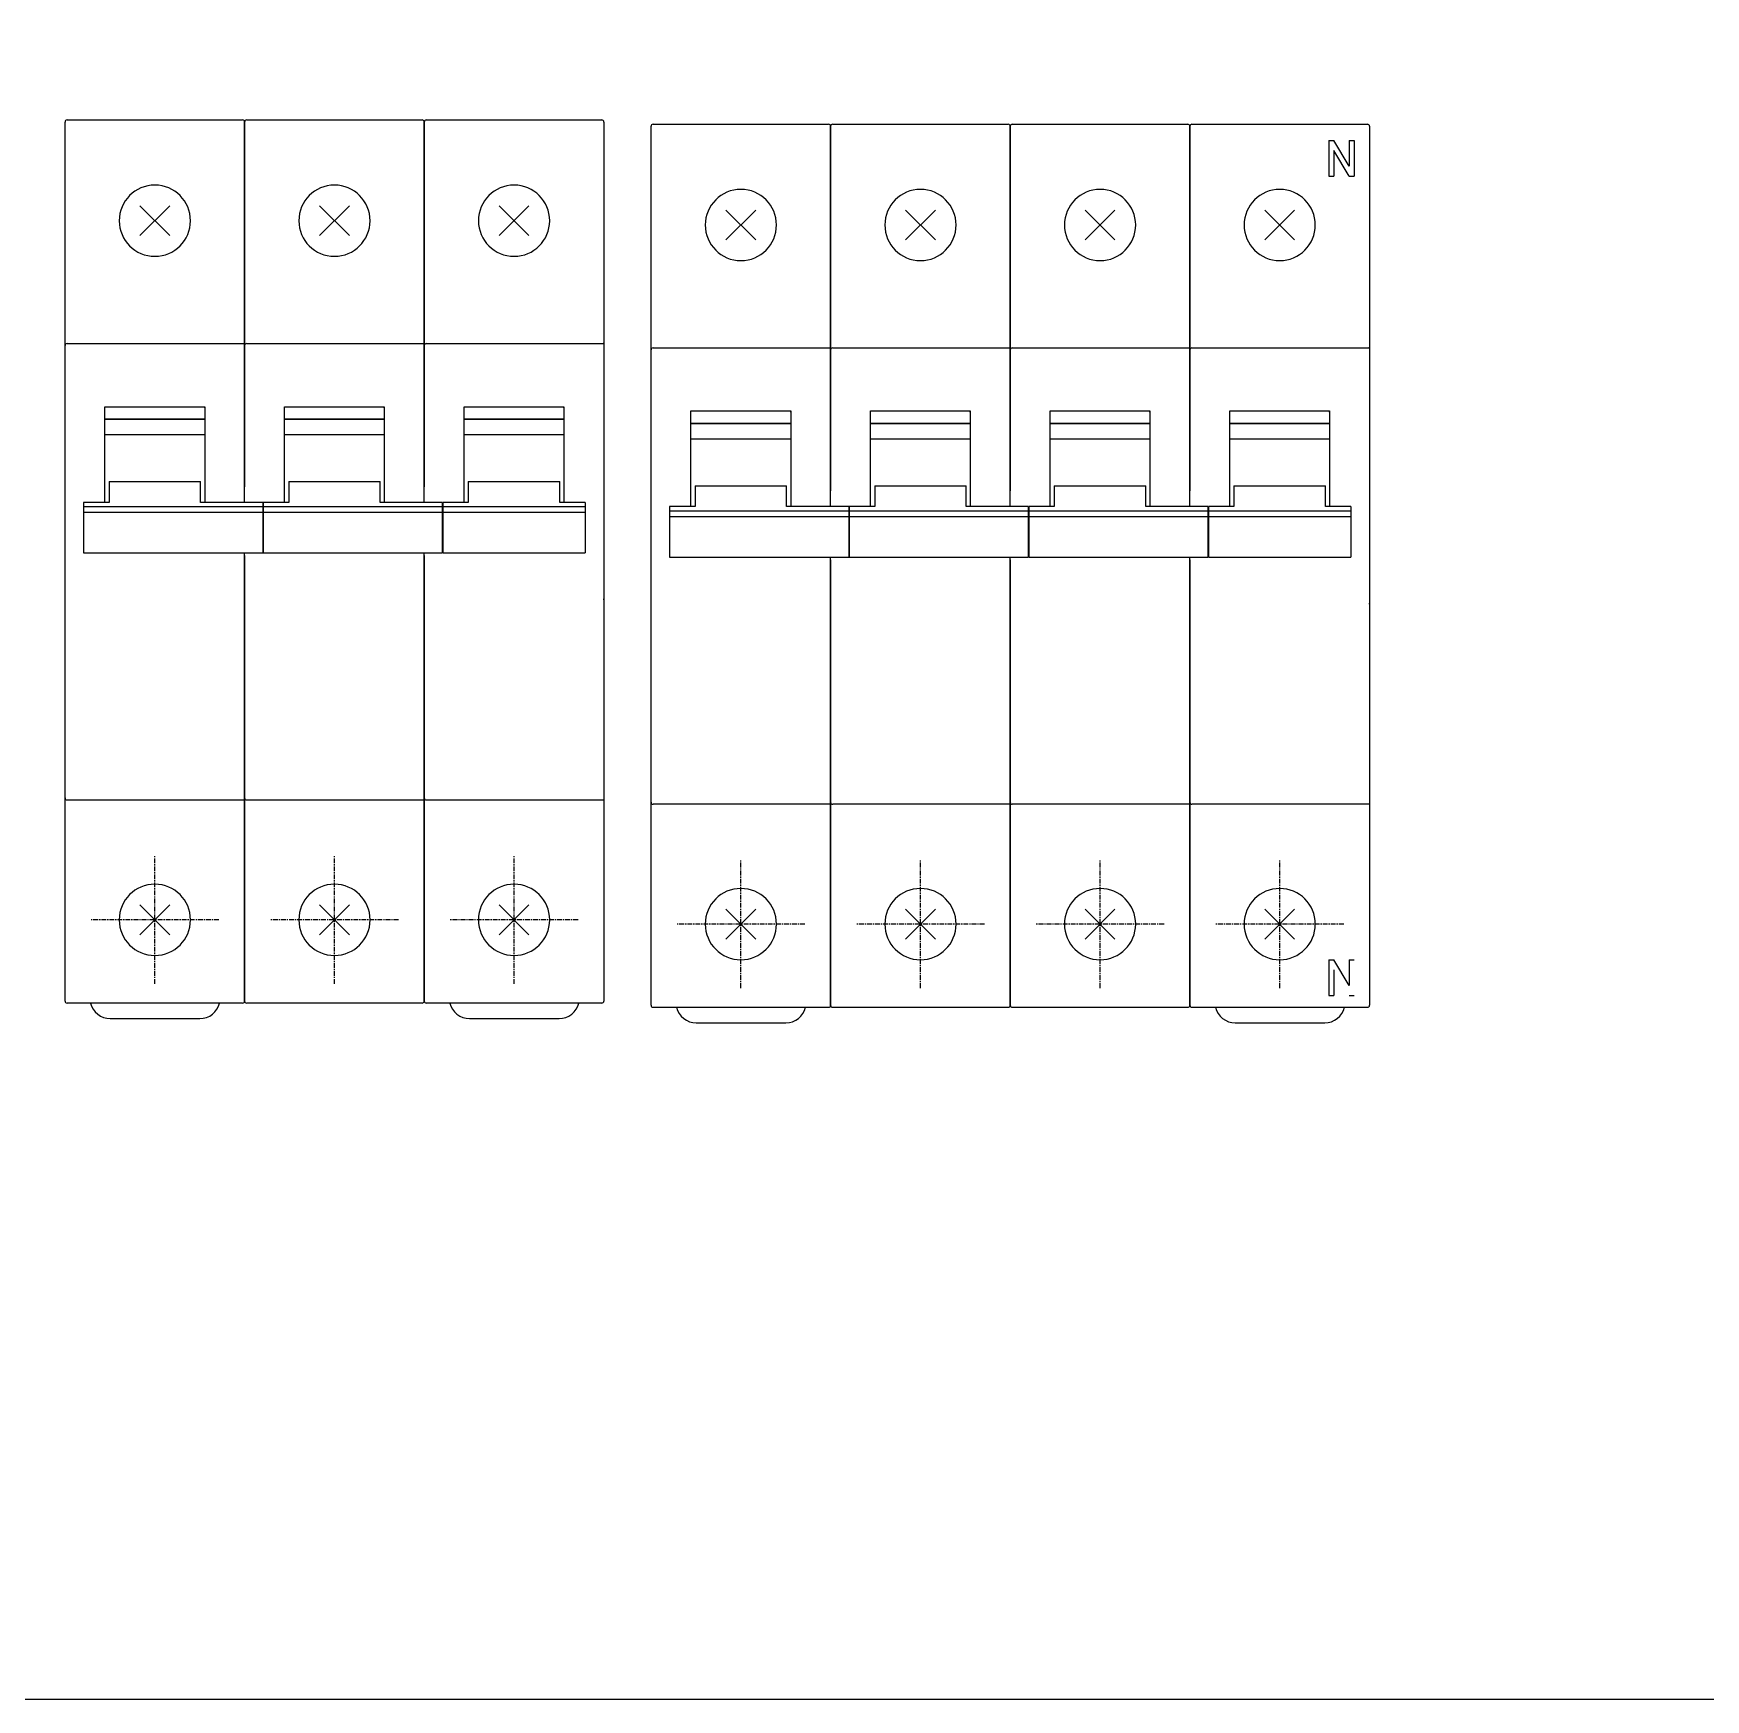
# Model space of a CAD drawing. Header units: inches. Extents: x 57 to 2760, y -193 to 2149.
# Drawn here: x 825.6 to 989.9, y 95.3 to 259 of the extents above; entities that cross this region are included whole.
import ezdxf

# ---------------------------------------------------------------- set-up
doc = ezdxf.new("R2010")
doc.units = ezdxf.units.IN
doc.header["$MEASUREMENT"] = 0
doc.set_wipeout_variables(frame=1)
doc.linetypes.add('CENTERLINE', pattern=[30, 12, -1.5, 3, -1.5, 12])

# ---------------------------------------------------------------- blocks, each defined once
blk = doc.blocks.new('MITSUBISHI_BH-D6 3P')
at = {"linetype": 'Continuous'}
for p, q in [((113, -1147.5), (336.6, -1147.5)), ((1009.6, -1147.5), (1233.2, -1147.5))]:
    blk.add_line(p, q, dxfattribs=at)
blk.add_wipeout([(0, 1090.2), (1339.8, 1095.3), (1339.8, -1108.8), (0, -1108.8)])
for p, q in [((0, 1044.5), (0, 1090.2)), ((5.1, 1095.3), (224.2, 1095.3)), ((224.2, 1095.3), (443.2, 1095.3)), ((448.3, 1090.2), (448.3, 1044.5)), ((448.3, 1044.5), (448.3, 1090.2)), ((453.4, 1095.3), (672.5, 1095.3)), ((672.5, 1095.3), (891.5, 1095.3)), ((896.6, 1090.2), (896.6, 1044.5)), ((896.6, 1044.5), (896.6, 1090.2)), ((901.7, 1095.3), (1120.8, 1095.3)), ((1120.8, 1095.3), (1339.8, 1095.3)), ((1344.9, 1090.2), (1344.9, 1044.5)), ((0, 532.1), (0, 1044.5)), ((448.3, 1044.5), (448.3, 537.2)), ((448.3, 532.1), (448.3, 1044.5)), ((896.6, 1044.5), (896.6, 537.2)), ((896.6, 532.1), (896.6, 1044.5)), ((1344.9, 1044.5), (1344.9, 537.2)), ((186.9, 881.1), (261.4, 806.6)), ((186.9, 806.6), (261.4, 881.1)), ((635.2, 881.1), (709.7, 806.6)), ((635.2, 806.6), (709.7, 881.1)), ((1083.5, 881.1), (1158, 806.6)), ((1083.5, 806.6), (1158, 881.1)), ((0, 515.8), (0, 532.1)), ((0, 270.3), (0, 515.8)), ((5.1, 537.2), (446.4, 537.2)), ((448.3, 537.2), (446.4, 537.2)), ((448.3, 537.2), (448.3, 509.2)), ((448.3, 515.8), (448.3, 532.1)), ((448.3, 270.3), (448.3, 515.8)), ((448.3, 509.2), (448.3, 501.1)), ((448.3, 501.1), (448.3, 377.1)), ((453.4, 537.2), (894.7, 537.2)), ((896.6, 537.2), (894.7, 537.2)), ((896.6, 537.2), (896.6, 509.2)), ((896.6, 515.8), (896.6, 532.1)), ((896.6, 270.3), (896.6, 515.8)), ((896.6, 509.2), (896.6, 501.1)), ((896.6, 501.1), (896.6, 377.1)), ((901.7, 537.2), (1343, 537.2)), ((1344.9, 537.2), (1343, 537.2)), ((1344.9, 537.2), (1344.9, 509.2)), ((1344.9, 509.2), (1344.9, 501.1)), ((1344.9, 501.1), (1344.9, 377.1)), ((99.7, 272.2), (99.7, 379.7)), ((99.7, 379.7), (348.6, 379.7)), ((348.6, 377.1), (348.6, 379.7)), ((348.6, 379.7), (348.6, 272.2)), ((448.3, 377.1), (448.3, 270.3)), ((548, 272.2), (548, 379.7)), ((548, 379.7), (796.9, 379.7)), ((796.9, 377.1), (796.9, 379.7)), ((796.9, 379.7), (796.9, 272.2)), ((896.6, 377.1), (896.6, 270.3)), ((996.3, 272.2), (996.3, 379.7)), ((996.3, 379.7), (1245.2, 379.7)), ((1245.2, 377.1), (1245.2, 379.7)), ((1245.2, 379.7), (1245.2, 272.2)), ((1344.9, 377.1), (1344.9, 270.3)), ((99.7, 349.5), (348.6, 349.5)), ((99.7, 348.2), (348.6, 348.2)), ((548, 349.5), (796.9, 349.5)), ((548, 348.2), (796.9, 348.2)), ((996.3, 349.5), (1245.2, 349.5)), ((996.3, 348.2), (1245.2, 348.2)), ((348.6, 309.3), (99.7, 309.3)), ((796.9, 309.3), (548, 309.3)), ((1245.2, 309.3), (996.3, 309.3)), ((0, 180), (0, 270.3)), ((99.7, 178), (99.7, 272.2)), ((348.6, 272.2), (348.6, 178)), ((448.3, 270.3), (448.3, 180)), ((448.3, 180), (448.3, 270.3)), ((548, 178), (548, 272.2)), ((796.9, 272.2), (796.9, 178)), ((896.6, 270.3), (896.6, 180)), ((896.6, 180), (896.6, 270.3)), ((996.3, 178), (996.3, 272.2)), ((1245.2, 272.2), (1245.2, 178)), ((1344.9, 270.3), (1344.9, 180)), ((0, 67.2), (0, 180)), ((99.7, 140.9), (99.7, 178)), ((109.9, 192.9), (109.9, 140.9)), ((109.9, 192.9), (338.5, 192.9)), ((338.5, 140.9), (338.5, 192.9)), ((348.6, 178), (348.6, 140.9)), ((448.3, 140.9), (448.3, 180)), ((548, 140.9), (548, 178)), ((558.2, 192.9), (558.2, 140.9)), ((558.2, 192.9), (786.8, 192.9)), ((786.8, 140.9), (786.8, 192.9)), ((796.9, 178), (796.9, 140.9)), ((896.6, 140.9), (896.6, 180)), ((996.3, 140.9), (996.3, 178)), ((1006.5, 192.9), (1006.5, 140.9)), ((1006.5, 192.9), (1235.1, 192.9)), ((1235.1, 140.9), (1235.1, 192.9)), ((1245.2, 178), (1245.2, 140.9)), ((1344.9, 180), (1344.9, 54.2)), ((109.9, 140.9), (46.4, 140.9)), ((46.4, 140.9), (46.4, 14.7)), ((493.4, 129.5), (46.4, 129.5)), ((493.4, 140.9), (338.5, 140.9)), ((493.4, 140.9), (493.4, 14.7)), ((558.2, 140.9), (494.7, 140.9)), ((494.7, 140.9), (494.7, 14.7)), ((941.7, 129.5), (494.7, 129.5)), ((941.7, 140.9), (786.8, 140.9)), ((941.7, 140.9), (941.7, 14.7)), ((1006.5, 140.9), (943, 140.9)), ((943, 140.9), (943, 14.7)), ((1298.6, 129.5), (943, 129.5)), ((1298.6, 140.9), (1235.1, 140.9)), ((1298.6, 140.9), (1298.6, 14.7)), ((46.4, 116.4), (493.4, 116.4)), ((494.7, 116.4), (941.7, 116.4)), ((943, 116.4), (1298.6, 116.4)), ((0, 0), (0, 67.2)), ((1344.9, 54.2), (1344.9, 8.4)), ((0, -70.5), (0, 0)), ((46.4, 14.7), (493.4, 14.7)), ((448.3, 0), (448.3, 14.7)), ((448.3, 8.4), (448.3, -81.9)), ((448.3, -70.5), (448.3, 0)), ((494.7, 14.7), (941.7, 14.7)), ((896.6, 0), (896.6, 14.7)), ((896.6, 8.4), (896.6, -81.9)), ((896.6, -70.5), (896.6, 0)), ((943, 14.7), (1298.6, 14.7)), ((1344.9, 8.4), (1344.9, -81.9)), ((0, -82.1), (0, -70.5)), ((0, -571.5), (0, -82.1)), ((448.3, -82.1), (448.3, -70.5)), ((448.3, -81.9), (448.3, -100.9)), ((448.3, -571.5), (448.3, -82.1)), ((896.6, -82.1), (896.6, -70.5)), ((896.6, -81.9), (896.6, -100.9)), ((896.6, -571.5), (896.6, -82.1)), ((1344.9, -81.9), (1344.9, -100.9)), ((446.4, -100.9), (448.3, -100.9)), ((448.3, -100.9), (448.3, -543.6)), ((894.7, -100.9), (896.6, -100.9)), ((896.6, -100.9), (896.6, -543.6)), ((1343, -100.9), (1344.9, -100.9)), ((1344.9, -100.9), (1344.9, -543.6)), ((0, -596.9), (0, -571.5)), ((448.3, -543.6), (448.3, -581.6)), ((448.3, -596.9), (448.3, -571.5)), ((448.3, -581.7), (448.3, -596.9)), ((896.6, -543.6), (896.6, -581.6)), ((896.6, -596.9), (896.6, -571.5)), ((896.6, -581.7), (896.6, -596.9)), ((1344.9, -543.6), (1344.9, -581.6)), ((1344.9, -581.7), (1344.9, -596.9)), ((0, -1058), (0, -596.9)), ((448.3, -602), (5.1, -602)), ((448.3, -596.9), (448.3, -1058)), ((448.3, -1058), (448.3, -596.9)), ((896.6, -602), (453.4, -602)), ((896.6, -596.9), (896.6, -1058)), ((896.6, -1058), (896.6, -596.9)), ((1344.9, -602), (901.7, -602)), ((1344.9, -596.9), (1344.9, -1058)), ((186.9, -863.9), (261.4, -938.4)), ((186.9, -938.4), (261.4, -863.9)), ((635.2, -863.9), (709.7, -938.4)), ((635.2, -938.4), (709.7, -863.9)), ((1083.5, -863.9), (1158, -938.4)), ((1083.5, -938.4), (1158, -863.9)), ((0, -1103.7), (0, -1058)), ((448.3, -1058), (448.3, -1103.7)), ((448.3, -1103.7), (448.3, -1058)), ((896.6, -1058), (896.6, -1103.7)), ((896.6, -1103.7), (896.6, -1058)), ((1344.9, -1058), (1344.9, -1103.7)), ((224.2, -1108.8), (5.1, -1108.8)), ((443.2, -1108.8), (224.2, -1108.8)), ((672.5, -1108.8), (453.4, -1108.8)), ((891.5, -1108.8), (672.5, -1108.8)), ((1120.8, -1108.8), (901.7, -1108.8)), ((1339.8, -1108.8), (1120.8, -1108.8))]:
    blk.add_line(p, q, dxfattribs=at)
at = {"linetype": 'CENTERLINE'}
for p, q in [((224.2, -1060.8), (224.2, -741.4)), ((672.5, -1060.8), (672.5, -741.4)), ((1120.8, -1060.8), (1120.8, -741.4)), ((383.8, -901.1), (64.5, -901.1)), ((832.1, -901.1), (512.8, -901.1)), ((1280.4, -901.1), (961.1, -901.1))]:
    blk.add_line(p, q, dxfattribs=at)
at = {"linetype": 'Continuous'}
for centre, radius, start, end in [((5.1, 1090.2), 5.08, 90, 180), ((443.2, 1090.2), 5.08, 0, 90), ((453.4, 1090.2), 5.08, 90, 180), ((891.5, 1090.2), 5.08, 0, 90), ((901.7, 1090.2), 5.08, 90, 180), ((1339.8, 1090.2), 5.08, 0, 90), ((224.2, 843.9), 88.9, 90, 180), ((224.2, 843.9), 88.9, 270, 90), ((672.5, 843.9), 88.9, 90, 180), ((672.5, 843.9), 88.9, 270, 90), ((1120.8, 843.9), 88.9, 90, 180), ((1120.8, 843.9), 88.9, 270, 90), ((224.2, 843.9), 88.9, 180, 270), ((672.5, 843.9), 88.9, 180, 270), ((1120.8, 843.9), 88.9, 180, 270), ((5.1, 532.1), 5.08, 90, 180), ((453.4, 532.1), 5.08, 90, 180), ((901.7, 532.1), 5.08, 90, 180), ((5.1, -596.9), 5.08, 180, 270), ((453.4, -596.9), 5.08, 180, 270), ((901.7, -596.9), 5.08, 180, 270), ((224.2, -901.1), 88.9, 90, 180), ((224.2, -901.1), 88.9, 270, 90), ((672.5, -901.1), 88.9, 90, 180), ((672.5, -901.1), 88.9, 270, 90), ((1120.8, -901.1), 88.9, 90, 180), ((1120.8, -901.1), 88.9, 270, 90), ((224.2, -901.1), 88.9, 180, 270), ((672.5, -901.1), 88.9, 180, 270), ((1120.8, -901.1), 88.9, 180, 270), ((5.1, -1103.7), 5.08, 180, 270), ((113, -1096.7), 50.8, 193.739, 269.9999), ((336.6, -1096.7), 50.8, 270, 346.261), ((443.2, -1103.7), 5.08, 270, 360), ((453.4, -1103.7), 5.08, 180, 270), ((891.5, -1103.7), 5.08, 270, 360), ((901.7, -1103.7), 5.08, 180, 270), ((1009.6, -1096.7), 50.8, 193.739, 270), ((1233.2, -1096.7), 50.8, 270, 346.261), ((1339.8, -1103.7), 5.08, 270, 360)]:
    blk.add_arc(centre, radius, start, end, dxfattribs=at)
blk = doc.blocks.new('MITSUBISHI_BH-D6 4P')
at = {"linetype": 'Continuous'}
for p, q in [((113, -1147.5), (336.6, -1147.5)), ((1458, -1147.5), (1681.5, -1147.5))]:
    blk.add_line(p, q, dxfattribs=at)
blk.add_wipeout([(0.1, 1091.3), (1788.2, 1095.3), (1788.2, -1108.8), (0, -1108.8)])
for p, q in [((0, 1044.5), (0, 1090.2)), ((5.1, 1095.3), (224.2, 1095.3)), ((224.2, 1095.3), (443.2, 1095.3)), ((448.3, 1090.2), (448.3, 1044.5)), ((448.3, 1044.5), (448.3, 1090.2)), ((453.4, 1095.3), (672.5, 1095.3)), ((672.5, 1095.3), (891.5, 1095.3)), ((896.6, 1090.2), (896.6, 1044.5)), ((896.6, 1044.5), (896.6, 1090.2)), ((901.7, 1095.3), (1120.8, 1095.3)), ((1120.8, 1095.3), (1339.9, 1095.3)), ((1344.9, 1090.2), (1344.9, 1044.5)), ((1344.9, 1044.5), (1344.9, 1090.2)), ((1350, 1095.3), (1569.1, 1095.3)), ((1569.1, 1095.3), (1788.2, 1095.3)), ((1793.2, 1090.2), (1793.2, 1044.5)), ((0, 532.1), (0, 1044.5)), ((448.3, 1044.5), (448.3, 537.2)), ((448.3, 532.1), (448.3, 1044.5)), ((896.6, 1044.5), (896.6, 537.2)), ((896.6, 532.1), (896.6, 1044.5)), ((1344.9, 1044.5), (1344.9, 537.2)), ((1344.9, 532.1), (1344.9, 1044.5)), ((1691.6, 1054.7), (1691.6, 965.8)), ((1691.6, 1054.7), (1704.3, 1054.7)), ((1742.4, 990.6), (1704.3, 1054.7)), ((1742.4, 1054.7), (1742.4, 990.6)), ((1742.4, 1054.7), (1755.1, 1054.7)), ((1755.1, 1054.7), (1755.1, 965.8)), ((1793.2, 1044.5), (1793.2, 537.2)), ((1704.3, 1029.8), (1704.3, 965.8)), ((1742.4, 965.8), (1704.3, 1029.8)), ((1691.6, 965.8), (1704.3, 965.8)), ((1742.4, 965.8), (1755.1, 965.8)), ((1742.4, 965.8), (1755.1, 965.8)), ((186.9, 881.1), (261.4, 806.6)), ((186.9, 806.6), (261.4, 881.1)), ((635.2, 881.1), (709.7, 806.6)), ((635.2, 806.6), (709.7, 881.1)), ((1083.5, 881.1), (1158, 806.6)), ((1083.5, 806.6), (1158, 881.1)), ((1531.8, 881.1), (1606.3, 806.6)), ((1531.8, 806.6), (1606.3, 881.1)), ((0, 515.8), (0, 532.1)), ((0, 270.3), (0, 515.8)), ((5.1, 537.2), (446.4, 537.2)), ((448.3, 537.2), (446.4, 537.2)), ((448.3, 537.2), (448.3, 509.2)), ((448.3, 515.8), (448.3, 532.1)), ((448.3, 270.3), (448.3, 515.8)), ((448.3, 509.2), (448.3, 501.1)), ((448.3, 501.1), (448.3, 377.1)), ((453.4, 537.2), (894.7, 537.2)), ((896.6, 537.2), (894.7, 537.2)), ((896.6, 537.2), (896.6, 509.2)), ((896.6, 515.8), (896.6, 532.1)), ((896.6, 270.3), (896.6, 515.8)), ((896.6, 509.2), (896.6, 501.1)), ((896.6, 501.1), (896.6, 377.1)), ((901.7, 537.2), (1343, 537.2)), ((1344.9, 537.2), (1343, 537.2)), ((1344.9, 537.2), (1344.9, 509.2)), ((1344.9, 515.8), (1344.9, 532.1)), ((1344.9, 270.3), (1344.9, 515.8)), ((1344.9, 509.2), (1344.9, 501.1)), ((1344.9, 501.1), (1344.9, 377.1)), ((1350, 537.2), (1791.3, 537.2)), ((1793.2, 537.2), (1791.3, 537.2)), ((1793.2, 537.2), (1793.2, 509.2)), ((1793.2, 509.2), (1793.2, 501.1)), ((1793.2, 501.1), (1793.2, 377.1)), ((99.7, 272.2), (99.7, 379.7)), ((99.7, 379.7), (348.6, 379.7)), ((348.6, 377.1), (348.6, 379.7)), ((348.6, 379.7), (348.6, 272.2)), ((448.3, 377.1), (448.3, 270.3)), ((548, 272.2), (548, 379.7)), ((548, 379.7), (796.9, 379.7)), ((796.9, 377.1), (796.9, 379.7)), ((796.9, 379.7), (796.9, 272.2)), ((896.6, 377.1), (896.6, 270.3)), ((996.3, 272.2), (996.3, 379.7)), ((996.3, 379.7), (1245.2, 379.7)), ((1245.2, 377.1), (1245.2, 379.7)), ((1245.2, 379.7), (1245.2, 272.2)), ((1344.9, 377.1), (1344.9, 270.3)), ((1444.6, 272.2), (1444.6, 379.7)), ((1444.6, 379.7), (1693.5, 379.7)), ((1693.5, 377.1), (1693.5, 379.7)), ((1693.5, 379.7), (1693.5, 272.2)), ((1793.2, 377.1), (1793.2, 270.3)), ((99.7, 349.5), (348.6, 349.5)), ((99.7, 348.2), (348.6, 348.2)), ((548, 349.5), (796.9, 349.5)), ((548, 348.2), (796.9, 348.2)), ((996.3, 349.5), (1245.2, 349.5)), ((996.3, 348.2), (1245.2, 348.2)), ((1444.6, 349.5), (1693.5, 349.5)), ((1444.6, 348.2), (1693.5, 348.2)), ((348.6, 309.3), (99.7, 309.3)), ((796.9, 309.3), (548, 309.3)), ((1245.2, 309.3), (996.3, 309.3)), ((1693.5, 309.3), (1444.6, 309.3)), ((0, 180), (0, 270.3)), ((99.7, 178), (99.7, 272.2)), ((348.6, 272.2), (348.6, 178)), ((448.3, 270.3), (448.3, 180)), ((448.3, 180), (448.3, 270.3)), ((548, 178), (548, 272.2)), ((796.9, 272.2), (796.9, 178)), ((896.6, 270.3), (896.6, 180)), ((896.6, 180), (896.6, 270.3)), ((996.3, 178), (996.3, 272.2)), ((1245.2, 272.2), (1245.2, 178)), ((1344.9, 270.3), (1344.9, 180)), ((1344.9, 180), (1344.9, 270.3)), ((1444.6, 178), (1444.6, 272.2)), ((1693.5, 272.2), (1693.5, 178)), ((1793.2, 270.3), (1793.2, 180)), ((0, 67.2), (0, 180)), ((99.7, 140.9), (99.7, 178)), ((109.9, 192.9), (109.9, 140.9)), ((109.9, 192.9), (338.5, 192.9)), ((338.5, 140.9), (338.5, 192.9)), ((348.6, 178), (348.6, 140.9)), ((448.3, 140.9), (448.3, 180)), ((548, 140.9), (548, 178)), ((558.2, 192.9), (558.2, 140.9)), ((558.2, 192.9), (786.8, 192.9)), ((786.8, 140.9), (786.8, 192.9)), ((796.9, 178), (796.9, 140.9)), ((896.6, 140.9), (896.6, 180)), ((996.3, 140.9), (996.3, 178)), ((1006.5, 192.9), (1006.5, 140.9)), ((1006.5, 192.9), (1235.1, 192.9)), ((1235.1, 140.9), (1235.1, 192.9)), ((1245.2, 178), (1245.2, 140.9)), ((1344.9, 140.9), (1344.9, 180)), ((1444.6, 140.9), (1444.6, 178)), ((1454.8, 192.9), (1454.8, 140.9)), ((1454.8, 192.9), (1683.4, 192.9)), ((1683.4, 140.9), (1683.4, 192.9)), ((1693.5, 178), (1693.5, 140.9)), ((1793.2, 180), (1793.2, 54.2)), ((109.9, 140.9), (46.4, 140.9)), ((46.4, 140.9), (46.4, 14.7)), ((493.4, 129.5), (46.4, 129.5)), ((493.4, 140.9), (338.5, 140.9)), ((493.4, 140.9), (493.4, 14.7)), ((558.2, 140.9), (494.7, 140.9)), ((494.7, 140.9), (494.7, 14.7)), ((941.7, 129.5), (494.7, 129.5)), ((941.7, 140.9), (786.8, 140.9)), ((941.7, 140.9), (941.7, 14.7)), ((1006.5, 140.9), (943, 140.9)), ((943, 140.9), (943, 14.7)), ((1390, 129.5), (943, 129.5)), ((1390, 140.9), (1235.1, 140.9)), ((1390, 140.9), (1390, 14.7)), ((1454.8, 140.9), (1391.3, 140.9)), ((1391.3, 140.9), (1391.3, 14.7)), ((1746.9, 129.5), (1391.3, 129.5)), ((1746.9, 140.9), (1683.4, 140.9)), ((1746.9, 140.9), (1746.9, 14.7)), ((46.4, 116.4), (493.4, 116.4)), ((494.7, 116.4), (941.7, 116.4)), ((943, 116.4), (1390, 116.4)), ((1391.3, 116.4), (1746.9, 116.4)), ((0, 0), (0, 67.2)), ((1793.2, 54.2), (1793.2, 8.4)), ((0, -70.5), (0, 0)), ((46.4, 14.7), (493.4, 14.7)), ((448.3, 0), (448.3, 14.7)), ((448.3, 8.4), (448.3, -81.9)), ((448.3, -70.5), (448.3, 0)), ((494.7, 14.7), (941.7, 14.7)), ((896.6, 0), (896.6, 14.7)), ((896.6, 8.4), (896.6, -81.9)), ((896.6, -70.5), (896.6, 0)), ((943, 14.7), (1390, 14.7)), ((1344.9, 0), (1344.9, 14.7)), ((1344.9, 8.4), (1344.9, -81.9)), ((1344.9, -70.5), (1344.9, 0)), ((1391.3, 14.7), (1746.9, 14.7)), ((1793.2, 8.4), (1793.2, -81.9)), ((0, -82.1), (0, -70.5)), ((0, -571.5), (0, -82.1)), ((448.3, -82.1), (448.3, -70.5)), ((448.3, -81.9), (448.3, -100.9)), ((448.3, -571.5), (448.3, -82.1)), ((896.6, -82.1), (896.6, -70.5)), ((896.6, -81.9), (896.6, -100.9)), ((896.6, -571.5), (896.6, -82.1)), ((1344.9, -82.1), (1344.9, -70.5)), ((1344.9, -81.9), (1344.9, -100.9)), ((1344.9, -571.5), (1344.9, -82.1)), ((1793.2, -81.9), (1793.2, -100.9)), ((446.4, -100.9), (448.3, -100.9)), ((448.3, -100.9), (448.3, -543.6)), ((894.7, -100.9), (896.6, -100.9)), ((896.6, -100.9), (896.6, -543.6)), ((1343, -100.9), (1344.9, -100.9)), ((1344.9, -100.9), (1344.9, -543.6)), ((1791.3, -100.9), (1793.2, -100.9)), ((1793.2, -100.9), (1793.2, -543.6)), ((0, -596.9), (0, -571.5)), ((448.3, -543.6), (448.3, -581.6)), ((448.3, -596.9), (448.3, -571.5)), ((448.3, -581.7), (448.3, -596.9)), ((896.6, -543.6), (896.6, -581.6)), ((896.6, -596.9), (896.6, -571.5)), ((896.6, -581.7), (896.6, -596.9)), ((1344.9, -543.6), (1344.9, -581.6)), ((1344.9, -596.9), (1344.9, -571.5)), ((1344.9, -581.7), (1344.9, -596.9)), ((1793.2, -543.6), (1793.2, -581.6)), ((1793.2, -581.7), (1793.2, -596.9)), ((0, -1058), (0, -596.9)), ((448.3, -602), (5.1, -602)), ((448.3, -596.9), (448.3, -1058)), ((448.3, -1058), (448.3, -596.9)), ((896.6, -602), (453.4, -602)), ((896.6, -596.9), (896.6, -1058)), ((896.6, -1058), (896.6, -596.9)), ((1344.9, -602), (901.7, -602)), ((1344.9, -596.9), (1344.9, -1058)), ((1344.9, -1058), (1344.9, -596.9)), ((1793.2, -602), (1350, -602)), ((1793.2, -596.9), (1793.2, -1058)), ((186.9, -863.9), (261.4, -938.4)), ((186.9, -938.4), (261.4, -863.9)), ((635.2, -863.9), (709.7, -938.4)), ((635.2, -938.4), (709.7, -863.9)), ((1083.5, -863.9), (1158, -938.4)), ((1083.5, -938.4), (1158, -863.9)), ((1531.8, -863.9), (1606.3, -938.4)), ((1531.8, -938.4), (1606.3, -863.9)), ((1691.6, -990), (1704.3, -990)), ((1691.6, -990), (1691.6, -1078.9)), ((1742.4, -1054.1), (1704.3, -990)), ((1742.4, -990), (1742.4, -1054.1)), ((1742.4, -990), (1755.1, -990)), ((1704.3, -1014.9), (1704.3, -1078.9)), ((0, -1103.7), (0, -1058)), ((448.3, -1058), (448.3, -1103.7)), ((448.3, -1103.7), (448.3, -1058)), ((896.6, -1058), (896.6, -1103.7)), ((896.6, -1103.7), (896.6, -1058)), ((1344.9, -1058), (1344.9, -1103.7)), ((1344.9, -1103.7), (1344.9, -1058)), ((1691.6, -1078.9), (1704.3, -1078.9)), ((1742.4, -1078.9), (1755.1, -1078.9)), ((1742.4, -1078.9), (1755.1, -1078.9)), ((1793.2, -1058), (1793.2, -1103.7)), ((224.2, -1108.8), (5.1, -1108.8)), ((443.2, -1108.8), (224.2, -1108.8)), ((672.5, -1108.8), (453.4, -1108.8)), ((891.5, -1108.8), (672.5, -1108.8)), ((1120.8, -1108.8), (901.7, -1108.8)), ((1339.9, -1108.8), (1120.8, -1108.8)), ((1569.1, -1108.8), (1350, -1108.8)), ((1788.2, -1108.8), (1569.1, -1108.8))]:
    blk.add_line(p, q, dxfattribs=at)
at = {"linetype": 'CENTERLINE'}
for p, q in [((224.2, -1060.8), (224.2, -741.4)), ((672.5, -1060.8), (672.5, -741.4)), ((1120.8, -1060.8), (1120.8, -741.4)), ((1569.1, -1060.8), (1569.1, -741.4)), ((383.8, -901.1), (64.5, -901.1)), ((832.1, -901.1), (512.8, -901.1)), ((1280.4, -901.1), (961.1, -901.1)), ((1728.8, -901.1), (1409.4, -901.1))]:
    blk.add_line(p, q, dxfattribs=at)
at = {"linetype": 'Continuous'}
for centre, radius, start, end in [((5.1, 1090.2), 5.08, 90, 180), ((443.2, 1090.2), 5.08, 0, 90), ((453.4, 1090.2), 5.08, 90, 180), ((891.5, 1090.2), 5.08, 0, 90), ((901.7, 1090.2), 5.08, 90, 180), ((1339.9, 1090.2), 5.08, 0, 90), ((1350, 1090.2), 5.08, 90, 180), ((1788.2, 1090.2), 5.08, 0, 90), ((224.2, 843.9), 88.9, 90, 180), ((224.2, 843.9), 88.9, 270, 90), ((672.5, 843.9), 88.9, 90, 180), ((672.5, 843.9), 88.9, 270, 90), ((1120.8, 843.9), 88.9, 90, 180), ((1120.8, 843.9), 88.9, 270, 90), ((1569.1, 843.9), 88.9, 90, 180), ((1569.1, 843.9), 88.9, 270, 90), ((224.2, 843.9), 88.9, 180, 270), ((672.5, 843.9), 88.9, 180, 270), ((1120.8, 843.9), 88.9, 180, 270), ((1569.1, 843.9), 88.9, 180, 270), ((5.1, 532.1), 5.08, 90, 180), ((453.4, 532.1), 5.08, 90, 180), ((901.7, 532.1), 5.08, 90, 180), ((1350, 532.1), 5.08, 90, 180), ((5.1, -596.9), 5.08, 180, 270), ((453.4, -596.9), 5.08, 180, 270), ((901.7, -596.9), 5.08, 180, 270), ((1350, -596.9), 5.08, 180, 270), ((224.2, -901.1), 88.9, 90, 180), ((224.2, -901.1), 88.9, 270, 90), ((672.5, -901.1), 88.9, 90, 180), ((672.5, -901.1), 88.9, 270, 90), ((1120.8, -901.1), 88.9, 90, 180), ((1120.8, -901.1), 88.9, 270, 90), ((1569.1, -901.1), 88.9, 90, 180), ((1569.1, -901.1), 88.9, 270, 90), ((224.2, -901.1), 88.9, 180, 270), ((672.5, -901.1), 88.9, 180, 270), ((1120.8, -901.1), 88.9, 180, 270), ((1569.1, -901.1), 88.9, 180, 270), ((5.1, -1103.7), 5.08, 180, 270), ((113, -1096.7), 50.8, 193.739, 270), ((336.6, -1096.7), 50.8, 270, 346.261), ((443.2, -1103.7), 5.08, 270, 360), ((453.4, -1103.7), 5.08, 180, 270), ((891.5, -1103.7), 5.08, 270, 360), ((901.7, -1103.7), 5.08, 180, 270), ((1339.9, -1103.7), 5.08, 270, 360), ((1350, -1103.7), 5.08, 180, 270), ((1458, -1096.7), 50.8, 193.739, 270), ((1681.5, -1096.7), 50.8, 270, 346.261), ((1788.2, -1103.7), 5.08, 270, 360)]:
    blk.add_arc(centre, radius, start, end, dxfattribs=at)

msp = doc.modelspace()

# ---------------------------------------------------------------- linework, layer by layer
msp.add_lwpolyline([(56.77421, 1038.5238), (1300.18983, 1038.5238), (1300.18983, 95.27601), (56.77421, 95.27601)], close=True)

# ---------------------------------------------------------------- next in the draw order: block references
at = {"xscale": 0.03937007874015748, "yscale": 0.03937007874015748, "zscale": 0.03937007874015748}
for name, p in [('MITSUBISHI_BH-D6 3P', (828.67092, 207.37294)), ('MITSUBISHI_BH-D6 4P', (886.25521, 206.95202))]:
    msp.add_blockref(name, p, dxfattribs=at)

doc.saveas('drawing.dxf')
